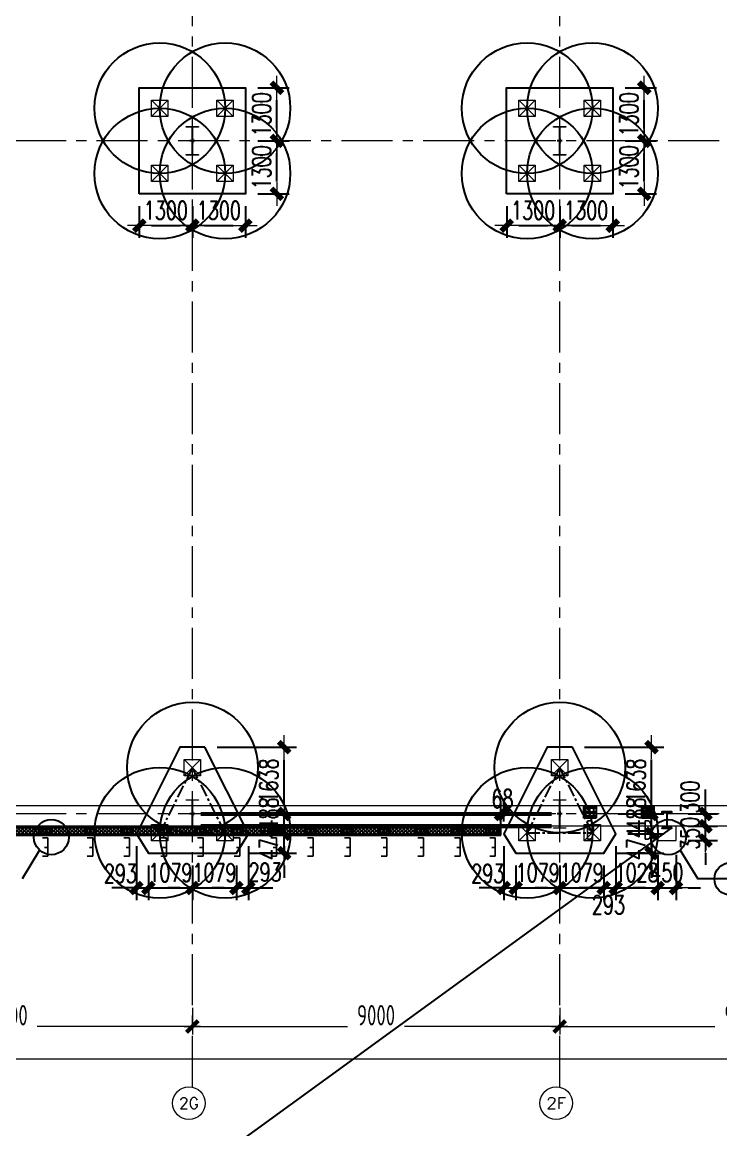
# Model space of a CAD drawing. Extents: x -1201378 to 2367219, y -619313 to 244905.
# Drawn here: x -141929 to -124811, y -71842 to -44689 of the extents above; entities that cross this region are included whole.
import ezdxf
from ezdxf.enums import TextEntityAlignment as Align

# ---------------------------------------------------------------- set-up
doc = ezdxf.new("R2010")
doc.units = 0
doc.header["$LTSCALE"] = 1000
doc.linetypes.add('CENTER', pattern=[2, 1.25, -0.25, 0.25, -0.25])
doc.layers.get('0').update_dxf_attribs({"linetype": 'CONTINUOUS'})
doc.layers.get('Defpoints').update_dxf_attribs({"linetype": 'CONTINUOUS'})
for name, color, linetype in [('2钢材断面', 2, 'CONTINUOUS'), ('30预埋件', 30, 'CONTINUOUS'), ('40钢材投影', 40, 'CONTINUOUS'), ('A-AXIS-DP', 126, 'CONTINUOUS'), ('ALT_CEN-0-30', 1, 'CENTER'), ('S-DOTE1', 140, 'CENTER'), ('S-HATCH1-W', 252, 'CONTINUOUS'), ('S-SS', 111, 'CONTINUOUS'), ('S-XXX', 241, 'CONTINUOUS'), ('结构轮廓线', 1, 'CONTINUOUS')]:
    doc.layers.add(name, color=color, linetype=linetype)
for name, color, linetype, lineweight in [('S-axis', 111, 'CONTINUOUS', 0), ('S-bkl', 4, 'CONTINUOUS', 0), ('S-col', 2, 'CONTINUOUS', 0), ('S-dim', 81, 'CONTINUOUS', 0), ('S-dote', 5, 'CENTER', 0), ('S-zhuang', 1, 'CONTINUOUS', 0), ('柱间支撑', 6, 'CENTER', 0)]:
    doc.layers.add(name, color=color, linetype=linetype, lineweight=lineweight)
doc.styles.add('_TCH_AXIS', font='COMPLEX', dxfattribs={"bigfont": 'GBCBIG'})
doc.styles.add('DHTEXT-1', font='romans.shx', dxfattribs={"width": 0.7, "bigfont": 'chinese.shx'})
doc.styles.add('SS1', font='tj-romans1.shx', dxfattribs={"width": 0.7, "bigfont": 'tj-hztxt1.shx'})
doc.styles.add('TSSD_Dimension', font='tssdeng.shx', dxfattribs={"width": 0.7, "bigfont": 'hztxt.shx'})
doc.dimstyles.new('S-150-ARCHI', dxfattribs={"dimscale": 150, "dimtxt": 3, "dimasz": 2, "dimexe": 2, "dimexo": 2, "dimgap": 1, "dimtad": 1, "dimdec": 0, "dimzin": 0, "dimdsep": 46, "dimtxsty": 'SS1', "dimblk1": 'TT', "dimblk2": 'TT', "dimsah": 1, "dimcen": 1, "dimclrd": 256, "dimclre": 256, "dimclrt": 256, "dimadec": 0, "dimazin": 0, "dimtfac": 1, "dimtdec": 0, "dimtix": 1, "dimtmove": 2, "dimatfit": 0, "dimldrblk": 'TT', "dimfxl": 2, "dimtolj": 1, "dimtzin": 0, "dimarcsym": 0})
doc.dimstyles.new('TSSD_200_200', dxfattribs={"dimtxt": 500, "dimasz": 200, "dimexe": 200, "dimexo": 500, "dimgap": 200, "dimtad": 1, "dimdec": 0, "dimzin": 0, "dimdsep": 46, "dimtxsty": 'TSSD_Dimension', "dimblk": 'ARCHTICK', "dimcen": 0, "dimdle": 200, "dimclrt": 7, "dimadec": 0, "dimazin": 0, "dimtfac": 1, "dimtdec": 0, "dimtix": 1, "dimtmove": 2, "dimatfit": 3, "dimfxl": 1, "dimtolj": 1, "dimtzin": 0, "dimarcsym": 0})

# ---------------------------------------------------------------- blocks, each defined once
blk = doc.blocks.new('_ArchTick')
at = {"color": 0, "linetype": 'ByBlock', "const_width": 0.5}
blk.add_lwpolyline([(-0.71, -0.71), (0.71, 0.71)], dxfattribs=at)
blk = doc.blocks.new('*D77')
at = {"layer": 'Defpoints', "color": 0, "transparency": 16777216}
for p in [(-146758, -268348), (-137758, -268348), (-137758, -269308)]:
    blk.add_point(p, dxfattribs=at)
at = {"layer": 'S-axis', "color": 0, "lineweight": -2, "transparency": 16777216}
for p, q in [((-146758, -268848), (-146758, -269508)), ((-137758, -268848), (-137758, -269508)), ((-146958, -269308), (-142957, -269308)), ((-137558, -269308), (-141560, -269308))]:
    blk.add_line(p, q, dxfattribs=at)
at = {"layer": 'S-axis', "color": 0, "lineweight": -2, "transparency": 16777216, "xscale": 200, "yscale": 200, "zscale": 200, "rotation": 180}
blk.add_blockref('_ArchTick', (-146758, -269308), dxfattribs=at)
at = {"layer": 'S-axis', "color": 0, "lineweight": -2, "transparency": 16777216, "xscale": 200, "yscale": 200, "zscale": 200}
blk.add_blockref('_ArchTick', (-137758, -269308), dxfattribs=at)
at = {"layer": 'S-axis', "color": 7, "transparency": 16777216, "insert": (-142258, -269033), "char_height": 500, "attachment_point": 5, "style": 'TSSD_Dimension'}
blk.add_mtext('\\A1;9000', dxfattribs=at)
blk = doc.blocks.new('*D78')
at = {"layer": 'Defpoints', "color": 0, "transparency": 16777216}
for p in [(-137758, -268348), (-128758, -268348), (-128758, -269308)]:
    blk.add_point(p, dxfattribs=at)
at = {"layer": 'S-axis', "color": 0, "lineweight": -2, "transparency": 16777216}
for p, q in [((-137758, -268848), (-137758, -269508)), ((-128758, -268848), (-128758, -269508)), ((-137958, -269308), (-133957, -269308)), ((-128558, -269308), (-132560, -269308))]:
    blk.add_line(p, q, dxfattribs=at)
at = {"layer": 'S-axis', "color": 0, "lineweight": -2, "transparency": 16777216, "xscale": 200, "yscale": 200, "zscale": 200, "rotation": 180}
blk.add_blockref('_ArchTick', (-137758, -269308), dxfattribs=at)
at = {"layer": 'S-axis', "color": 0, "lineweight": -2, "transparency": 16777216, "xscale": 200, "yscale": 200, "zscale": 200}
blk.add_blockref('_ArchTick', (-128758, -269308), dxfattribs=at)
at = {"layer": 'S-axis', "color": 7, "transparency": 16777216, "insert": (-133258, -269033), "char_height": 500, "attachment_point": 5, "style": 'TSSD_Dimension'}
blk.add_mtext('\\A1;9000', dxfattribs=at)
blk = doc.blocks.new('*D79')
at = {"layer": 'Defpoints', "color": 0, "transparency": 16777216}
for p in [(-128758, -268348), (-119758, -268348), (-119758, -269308)]:
    blk.add_point(p, dxfattribs=at)
at = {"layer": 'S-axis', "color": 0, "lineweight": -2, "transparency": 16777216}
for p, q in [((-128758, -268848), (-128758, -269508)), ((-119758, -268848), (-119758, -269508)), ((-128958, -269308), (-124957, -269308)), ((-119558, -269308), (-123560, -269308))]:
    blk.add_line(p, q, dxfattribs=at)
at = {"layer": 'S-axis', "color": 0, "lineweight": -2, "transparency": 16777216, "xscale": 200, "yscale": 200, "zscale": 200, "rotation": 180}
blk.add_blockref('_ArchTick', (-128758, -269308), dxfattribs=at)
at = {"layer": 'S-axis', "color": 0, "lineweight": -2, "transparency": 16777216, "xscale": 200, "yscale": 200, "zscale": 200}
blk.add_blockref('_ArchTick', (-119758, -269308), dxfattribs=at)
at = {"layer": 'S-axis', "color": 7, "transparency": 16777216, "insert": (-124258, -269033), "char_height": 500, "attachment_point": 5, "style": 'TSSD_Dimension'}
blk.add_mtext('\\A1;9000', dxfattribs=at)
blk = doc.blocks.new('*D92')
at = {"layer": 'Defpoints', "color": 0, "transparency": 16777216}
for p in [(-240958, -268448), (-82958, -268448), (-82958, -270108)]:
    blk.add_point(p, dxfattribs=at)
at = {"layer": 'S-axis', "color": 0, "lineweight": -2, "transparency": 16777216}
for p, q in [((-240958, -268948), (-240958, -270308)), ((-82958, -268948), (-82958, -270308)), ((-241158, -270108), (-162899, -270108)), ((-82758, -270108), (-161018, -270108))]:
    blk.add_line(p, q, dxfattribs=at)
at = {"layer": 'S-axis', "color": 0, "lineweight": -2, "transparency": 16777216, "xscale": 200, "yscale": 200, "zscale": 200, "rotation": 180}
blk.add_blockref('_ArchTick', (-240958, -270108), dxfattribs=at)
at = {"layer": 'S-axis', "color": 0, "lineweight": -2, "transparency": 16777216, "xscale": 200, "yscale": 200, "zscale": 200}
blk.add_blockref('_ArchTick', (-82958, -270108), dxfattribs=at)
at = {"layer": 'S-axis', "color": 7, "transparency": 16777216, "insert": (-161958, -269833), "char_height": 500, "attachment_point": 5, "style": 'TSSD_Dimension'}
blk.add_mtext('\\A1;158000', dxfattribs=at)
blk = doc.blocks.new('nt66')
at = {"layer": 'S-col'}
blk.add_lwpolyline([(-195790, 766820), (-195490, 766820), (-195490, 766808), (-195636, 766808), (-195636, 766132), (-195490, 766132), (-195490, 766120), (-195790, 766120), (-195790, 766132), (-195644, 766132), (-195644, 766808), (-195790, 766808)], close=True, dxfattribs=at)
blk = doc.blocks.new('33333')
for p in [(12786, -109900), (21786, -109900), (12786, -126400), (21786, -126400)]:
    blk.add_blockref('nt66', p)
blk = doc.blocks.new('S-ZHUANG-400')
at = {"layer": 'S-zhuang'}
for p, q in [((200, -200), (-200, 200)), ((-200, -200), (200, 200))]:
    blk.add_line(p, q, dxfattribs=at)
blk.add_lwpolyline([(-200, 200), (200, 200), (200, -200), (-200, -200)], close=True, dxfattribs=at)
blk = doc.blocks.new('CT4')
at = {"layer": 'Defpoints'}
for centre in [(-100831, -168442), (-99231, -168442), (-100831, -170042), (-99231, -170042)]:
    blk.add_circle(centre, 1600, dxfattribs=at)
at = {"layer": 'S-DOTE1', "ltscale": 0.25}
for p, q in [((-99971, -169242), (-100091, -169242)), ((-100031, -169182), (-100031, -169302))]:
    blk.add_line(p, q, dxfattribs=at)
at = {"layer": 'S-HATCH1-W'}
blk.add_lwpolyline([(-101331, -170542), (-101331, -167942), (-98731, -167942), (-98731, -170542)], close=True, dxfattribs=at)
at = {"layer": 'S-zhuang', "rotation": 90.00000000000001}
for p in [(-100831, -168442), (-99231, -168442), (-100831, -170042), (-99231, -170042)]:
    blk.add_blockref('S-ZHUANG-400', p, dxfattribs=at)
blk = doc.blocks.new('CT3')
at = {"layer": 'Defpoints'}
for centre in [(-101758, -256416), (-102558, -258016), (-100958, -258016)]:
    blk.add_circle(centre, 1600, dxfattribs=at)
at = {"layer": 'S-DOTE1', "ltscale": 0.25}
for p, q in [((-101698, -257554), (-101818, -257554)), ((-101758, -257494), (-101758, -257614))]:
    blk.add_line(p, q, dxfattribs=at)
at = {"layer": 'S-DOTE1', "linetype": 'CENTER', "ltscale": 0.25}
blk.add_lwpolyline([(-100958, -258016), (-101758, -256416), (-102558, -258016)], close=True, dxfattribs=at)
at = {"layer": 'S-HATCH1-W'}
blk.add_lwpolyline([(-101449, -255916), (-102067, -255916), (-103130, -258042), (-102837, -258516), (-100680, -258516), (-100387, -258042)], close=True, dxfattribs=at)
at = {"layer": 'S-zhuang', "rotation": 90.00000000000001}
for p in [(-101758, -256416), (-102558, -258016), (-100958, -258016)]:
    blk.add_blockref('S-ZHUANG-400', p, dxfattribs=at)
blk = doc.blocks.new('TT')
blk.add_line((-0.969, 0), (0.969, 0))
at = {"const_width": 0.45}
blk.add_lwpolyline([(-0.442, -0.442), (0.442, 0.442)], dxfattribs=at)
blk = doc.blocks.new('*D2012')
at = {"layer": 'Defpoints', "color": 0, "transparency": 16777216}
for p in [(-139130, -64586), (-138837, -65060), (-138837, -65911)]:
    blk.add_point(p, dxfattribs=at)
at = {"layer": 'S-dim', "lineweight": -2, "transparency": 16777216}
for p, q in [((-139130, -64886), (-139130, -66211)), ((-138837, -65360), (-138837, -66211)), ((-139430, -65911), (-139730, -65911)), ((-139130, -65911), (-138837, -65911)), ((-138537, -65911), (-138237, -65911))]:
    blk.add_line(p, q, dxfattribs=at)
at = {"layer": 'S-dim', "lineweight": -2, "transparency": 16777216, "xscale": 300, "yscale": 300, "zscale": 300}
blk.add_blockref('TT', (-139130, -65911), dxfattribs=at)
at = {"layer": 'S-dim', "lineweight": -2, "transparency": 16777216, "xscale": 300, "yscale": 300, "zscale": 300, "rotation": 180}
blk.add_blockref('TT', (-138837, -65911), dxfattribs=at)
at = {"layer": 'S-dim', "transparency": 16777216, "insert": (-139522, -65558), "char_height": 450, "attachment_point": 5, "style": 'SS1'}
blk.add_mtext('\\A1;293', dxfattribs=at)
blk = doc.blocks.new('*D2013')
at = {"layer": 'Defpoints', "color": 0, "transparency": 16777216}
for p in [(-138837, -65060), (-137758, -65060), (-137758, -65911)]:
    blk.add_point(p, dxfattribs=at)
at = {"layer": 'S-dim', "lineweight": -2, "transparency": 16777216}
for p, q in [((-138837, -65360), (-138837, -66211)), ((-137758, -65360), (-137758, -66211)), ((-139137, -65911), (-139437, -65911)), ((-138837, -65911), (-137758, -65911)), ((-137458, -65911), (-137158, -65911))]:
    blk.add_line(p, q, dxfattribs=at)
at = {"layer": 'S-dim', "lineweight": -2, "transparency": 16777216, "xscale": 300, "yscale": 300, "zscale": 300}
blk.add_blockref('TT', (-138837, -65911), dxfattribs=at)
at = {"layer": 'S-dim', "lineweight": -2, "transparency": 16777216, "xscale": 300, "yscale": 300, "zscale": 300, "rotation": 180}
blk.add_blockref('TT', (-137758, -65911), dxfattribs=at)
at = {"layer": 'S-dim', "transparency": 16777216, "insert": (-138298, -65536), "char_height": 450, "attachment_point": 5, "style": 'SS1'}
blk.add_mtext('\\A1;1079', dxfattribs=at)
blk = doc.blocks.new('*D2014')
at = {"layer": 'Defpoints', "color": 0, "transparency": 16777216}
for p in [(-137758, -65060), (-136680, -65060), (-136680, -65911)]:
    blk.add_point(p, dxfattribs=at)
at = {"layer": 'S-dim', "lineweight": -2, "transparency": 16777216}
for p, q in [((-137758, -65360), (-137758, -66211)), ((-136680, -65360), (-136680, -66211)), ((-138058, -65911), (-138358, -65911)), ((-137758, -65911), (-136680, -65911)), ((-136380, -65911), (-136080, -65911))]:
    blk.add_line(p, q, dxfattribs=at)
at = {"layer": 'S-dim', "lineweight": -2, "transparency": 16777216, "xscale": 300, "yscale": 300, "zscale": 300}
blk.add_blockref('TT', (-137758, -65911), dxfattribs=at)
at = {"layer": 'S-dim', "lineweight": -2, "transparency": 16777216, "xscale": 300, "yscale": 300, "zscale": 300, "rotation": 180}
blk.add_blockref('TT', (-136680, -65911), dxfattribs=at)
at = {"layer": 'S-dim', "transparency": 16777216, "insert": (-137219, -65536), "char_height": 450, "attachment_point": 5, "style": 'SS1'}
blk.add_mtext('\\A1;1079', dxfattribs=at)
blk = doc.blocks.new('*D2015')
at = {"layer": 'Defpoints', "color": 0, "transparency": 16777216}
for p in [(-136387, -64586), (-136680, -65060), (-136387, -65911)]:
    blk.add_point(p, dxfattribs=at)
at = {"layer": 'S-dim', "lineweight": -2, "transparency": 16777216}
for p, q in [((-136387, -64886), (-136387, -66211)), ((-136680, -65360), (-136680, -66211)), ((-136980, -65911), (-137280, -65911)), ((-136680, -65911), (-136387, -65911)), ((-136087, -65911), (-135787, -65911))]:
    blk.add_line(p, q, dxfattribs=at)
at = {"layer": 'S-dim', "lineweight": -2, "transparency": 16777216, "xscale": 300, "yscale": 300, "zscale": 300}
blk.add_blockref('TT', (-136680, -65911), dxfattribs=at)
at = {"layer": 'S-dim', "lineweight": -2, "transparency": 16777216, "xscale": 300, "yscale": 300, "zscale": 300, "rotation": 180}
blk.add_blockref('TT', (-136387, -65911), dxfattribs=at)
at = {"layer": 'S-dim', "transparency": 16777216, "insert": (-135976, -65524), "char_height": 450, "attachment_point": 5, "style": 'SS1'}
blk.add_mtext('\\A1;293', dxfattribs=at)
blk = doc.blocks.new('*D2016')
at = {"layer": 'Defpoints', "color": 0, "transparency": 16777216}
for p in [(-136387, -64586), (-135511, -64586), (-136680, -65060)]:
    blk.add_point(p, dxfattribs=at)
at = {"layer": 'S-dim', "lineweight": -2, "transparency": 16777216}
for p, q in [((-135511, -64286), (-135511, -63986)), ((-136087, -64586), (-135211, -64586)), ((-135511, -65060), (-135511, -64586)), ((-136380, -65060), (-135211, -65060)), ((-135511, -65360), (-135511, -65660))]:
    blk.add_line(p, q, dxfattribs=at)
at = {"layer": 'S-dim', "lineweight": -2, "transparency": 16777216, "xscale": 300, "yscale": 300, "zscale": 300}
for p, rotation in [((-135511, -64586), 270), ((-135511, -65060), 90)]:
    blk.add_blockref('TT', p, dxfattribs=dict(at, rotation=rotation))
at = {"layer": 'S-dim', "transparency": 16777216, "insert": (-135886, -64823), "char_height": 450, "attachment_point": 5, "rotation": 90, "style": 'SS1'}
blk.add_mtext('\\A1;474', dxfattribs=at)
blk = doc.blocks.new('*D2017')
at = {"layer": 'Defpoints', "color": 0, "transparency": 16777216}
for p in [(-136630, -64098), (-135511, -64098), (-136387, -64586)]:
    blk.add_point(p, dxfattribs=at)
at = {"layer": 'S-dim', "lineweight": -2, "transparency": 16777216}
for p, q in [((-135511, -63798), (-135511, -63498)), ((-136330, -64098), (-135211, -64098)), ((-135511, -64586), (-135511, -64098)), ((-136087, -64586), (-135211, -64586)), ((-135511, -64886), (-135511, -65186))]:
    blk.add_line(p, q, dxfattribs=at)
at = {"layer": 'S-dim', "lineweight": -2, "transparency": 16777216, "xscale": 300, "yscale": 300, "zscale": 300}
for p, rotation in [((-135511, -64098), 270), ((-135511, -64586), 90)]:
    blk.add_blockref('TT', p, dxfattribs=dict(at, rotation=rotation))
at = {"layer": 'S-dim', "transparency": 16777216, "insert": (-135886, -64098), "char_height": 450, "attachment_point": 5, "rotation": 90, "style": 'SS1'}
blk.add_mtext('\\A1;488', dxfattribs=at)
blk = doc.blocks.new('*D2018')
at = {"layer": 'Defpoints', "color": 0, "transparency": 16777216}
for p in [(-137449, -62460), (-135511, -62460), (-136630, -64098)]:
    blk.add_point(p, dxfattribs=at)
at = {"layer": 'S-dim', "lineweight": -2, "transparency": 16777216}
for p, q in [((-137149, -62460), (-135211, -62460)), ((-135511, -63798), (-135511, -62760)), ((-136330, -64098), (-135211, -64098))]:
    blk.add_line(p, q, dxfattribs=at)
at = {"layer": 'S-dim', "lineweight": -2, "transparency": 16777216, "xscale": 300, "yscale": 300, "zscale": 300}
for p, rotation in [((-135511, -62460), 90), ((-135511, -64098), 270)]:
    blk.add_blockref('TT', p, dxfattribs=dict(at, rotation=rotation))
at = {"layer": 'S-dim', "transparency": 16777216, "insert": (-135886, -63279), "char_height": 450, "attachment_point": 5, "rotation": 90, "style": 'SS1'}
blk.add_mtext('\\A1;1638', dxfattribs=at)
blk = doc.blocks.new('*D2019')
at = {"layer": 'Defpoints', "color": 0, "transparency": 16777216}
for p in [(-130130, -64586), (-129837, -65060), (-129837, -65911)]:
    blk.add_point(p, dxfattribs=at)
at = {"layer": 'S-dim', "lineweight": -2, "transparency": 16777216}
for p, q in [((-130130, -64886), (-130130, -66211)), ((-129837, -65360), (-129837, -66211)), ((-130430, -65911), (-130730, -65911)), ((-130130, -65911), (-129837, -65911)), ((-129537, -65911), (-129237, -65911))]:
    blk.add_line(p, q, dxfattribs=at)
at = {"layer": 'S-dim', "lineweight": -2, "transparency": 16777216, "xscale": 300, "yscale": 300, "zscale": 300}
blk.add_blockref('TT', (-130130, -65911), dxfattribs=at)
at = {"layer": 'S-dim', "lineweight": -2, "transparency": 16777216, "xscale": 300, "yscale": 300, "zscale": 300, "rotation": 180}
blk.add_blockref('TT', (-129837, -65911), dxfattribs=at)
at = {"layer": 'S-dim', "transparency": 16777216, "insert": (-130522, -65558), "char_height": 450, "attachment_point": 5, "style": 'SS1'}
blk.add_mtext('\\A1;293', dxfattribs=at)
blk = doc.blocks.new('*D2020')
at = {"layer": 'Defpoints', "color": 0, "transparency": 16777216}
for p in [(-129837, -65060), (-128758, -65060), (-128758, -65911)]:
    blk.add_point(p, dxfattribs=at)
at = {"layer": 'S-dim', "lineweight": -2, "transparency": 16777216}
for p, q in [((-129837, -65360), (-129837, -66211)), ((-128758, -65360), (-128758, -66211)), ((-130137, -65911), (-130437, -65911)), ((-129837, -65911), (-128758, -65911)), ((-128458, -65911), (-128158, -65911))]:
    blk.add_line(p, q, dxfattribs=at)
at = {"layer": 'S-dim', "lineweight": -2, "transparency": 16777216, "xscale": 300, "yscale": 300, "zscale": 300}
blk.add_blockref('TT', (-129837, -65911), dxfattribs=at)
at = {"layer": 'S-dim', "lineweight": -2, "transparency": 16777216, "xscale": 300, "yscale": 300, "zscale": 300, "rotation": 180}
blk.add_blockref('TT', (-128758, -65911), dxfattribs=at)
at = {"layer": 'S-dim', "transparency": 16777216, "insert": (-129298, -65536), "char_height": 450, "attachment_point": 5, "style": 'SS1'}
blk.add_mtext('\\A1;1079', dxfattribs=at)
blk = doc.blocks.new('*D2021')
at = {"layer": 'Defpoints', "color": 0, "transparency": 16777216}
for p in [(-128758, -65060), (-127680, -65060), (-127680, -65911)]:
    blk.add_point(p, dxfattribs=at)
at = {"layer": 'S-dim', "lineweight": -2, "transparency": 16777216}
for p, q in [((-128758, -65360), (-128758, -66211)), ((-127680, -65360), (-127680, -66211)), ((-129058, -65911), (-129358, -65911)), ((-128758, -65911), (-127680, -65911)), ((-127380, -65911), (-127080, -65911))]:
    blk.add_line(p, q, dxfattribs=at)
at = {"layer": 'S-dim', "lineweight": -2, "transparency": 16777216, "xscale": 300, "yscale": 300, "zscale": 300}
blk.add_blockref('TT', (-128758, -65911), dxfattribs=at)
at = {"layer": 'S-dim', "lineweight": -2, "transparency": 16777216, "xscale": 300, "yscale": 300, "zscale": 300, "rotation": 180}
blk.add_blockref('TT', (-127680, -65911), dxfattribs=at)
at = {"layer": 'S-dim', "transparency": 16777216, "insert": (-128219, -65536), "char_height": 450, "attachment_point": 5, "style": 'SS1'}
blk.add_mtext('\\A1;1079', dxfattribs=at)
blk = doc.blocks.new('*D2022')
at = {"layer": 'Defpoints', "color": 0, "transparency": 16777216}
for p in [(-127387, -64586), (-127680, -65060), (-127387, -65911)]:
    blk.add_point(p, dxfattribs=at)
at = {"layer": 'S-dim', "lineweight": -2, "transparency": 16777216}
for p, q in [((-127387, -64886), (-127387, -66211)), ((-127680, -65360), (-127680, -66211)), ((-127980, -65911), (-128280, -65911)), ((-127680, -65911), (-127387, -65911)), ((-127087, -65911), (-126787, -65911))]:
    blk.add_line(p, q, dxfattribs=at)
at = {"layer": 'S-dim', "lineweight": -2, "transparency": 16777216, "xscale": 300, "yscale": 300, "zscale": 300}
blk.add_blockref('TT', (-127680, -65911), dxfattribs=at)
at = {"layer": 'S-dim', "lineweight": -2, "transparency": 16777216, "xscale": 300, "yscale": 300, "zscale": 300, "rotation": 180}
blk.add_blockref('TT', (-127387, -65911), dxfattribs=at)
at = {"layer": 'S-dim', "transparency": 16777216, "insert": (-127564, -66326), "char_height": 450, "attachment_point": 5, "style": 'SS1'}
blk.add_mtext('\\A1;293', dxfattribs=at)
blk = doc.blocks.new('*D2023')
at = {"layer": 'Defpoints', "color": 0, "transparency": 16777216}
for p in [(-127387, -64586), (-126511, -64586), (-127680, -65060)]:
    blk.add_point(p, dxfattribs=at)
at = {"layer": 'S-dim', "lineweight": -2, "transparency": 16777216}
for p, q in [((-126511, -64286), (-126511, -63986)), ((-127087, -64586), (-126211, -64586)), ((-126511, -65060), (-126511, -64586)), ((-127380, -65060), (-126211, -65060)), ((-126511, -65360), (-126511, -65660))]:
    blk.add_line(p, q, dxfattribs=at)
at = {"layer": 'S-dim', "lineweight": -2, "transparency": 16777216, "xscale": 300, "yscale": 300, "zscale": 300}
for p, rotation in [((-126511, -64586), 270), ((-126511, -65060), 90)]:
    blk.add_blockref('TT', p, dxfattribs=dict(at, rotation=rotation))
at = {"layer": 'S-dim', "transparency": 16777216, "insert": (-126886, -64823), "char_height": 450, "attachment_point": 5, "rotation": 90, "style": 'SS1'}
blk.add_mtext('\\A1;474', dxfattribs=at)
blk = doc.blocks.new('*D2024')
at = {"layer": 'Defpoints', "color": 0, "transparency": 16777216}
for p in [(-127630, -64098), (-126511, -64098), (-127387, -64586)]:
    blk.add_point(p, dxfattribs=at)
at = {"layer": 'S-dim', "lineweight": -2, "transparency": 16777216}
for p, q in [((-126511, -63798), (-126511, -63498)), ((-127330, -64098), (-126211, -64098)), ((-126511, -64586), (-126511, -64098)), ((-127087, -64586), (-126211, -64586)), ((-126511, -64886), (-126511, -65186))]:
    blk.add_line(p, q, dxfattribs=at)
at = {"layer": 'S-dim', "lineweight": -2, "transparency": 16777216, "xscale": 300, "yscale": 300, "zscale": 300}
for p, rotation in [((-126511, -64098), 270), ((-126511, -64586), 90)]:
    blk.add_blockref('TT', p, dxfattribs=dict(at, rotation=rotation))
at = {"layer": 'S-dim', "transparency": 16777216, "insert": (-126886, -64098), "char_height": 450, "attachment_point": 5, "rotation": 90, "style": 'SS1'}
blk.add_mtext('\\A1;488', dxfattribs=at)
blk = doc.blocks.new('*D2025')
at = {"layer": 'Defpoints', "color": 0, "transparency": 16777216}
for p in [(-128449, -62460), (-126511, -62460), (-127630, -64098)]:
    blk.add_point(p, dxfattribs=at)
at = {"layer": 'S-dim', "lineweight": -2, "transparency": 16777216}
for p, q in [((-128149, -62460), (-126211, -62460)), ((-126511, -63798), (-126511, -62760)), ((-127330, -64098), (-126211, -64098))]:
    blk.add_line(p, q, dxfattribs=at)
at = {"layer": 'S-dim', "lineweight": -2, "transparency": 16777216, "xscale": 300, "yscale": 300, "zscale": 300}
for p, rotation in [((-126511, -62460), 90), ((-126511, -64098), 270)]:
    blk.add_blockref('TT', p, dxfattribs=dict(at, rotation=rotation))
at = {"layer": 'S-dim', "transparency": 16777216, "insert": (-126886, -63279), "char_height": 450, "attachment_point": 5, "rotation": 90, "style": 'SS1'}
blk.add_mtext('\\A1;1638', dxfattribs=at)
blk = doc.blocks.new('*D2217')
at = {"layer": 'Defpoints', "color": 0, "transparency": 16777216}
for p in [(-139058, -48898), (-137758, -48898), (-137758, -49677)]:
    blk.add_point(p, dxfattribs=at)
at = {"layer": 'S-dim', "lineweight": -2, "transparency": 16777216}
for p, q in [((-139058, -49198), (-139058, -49977)), ((-137758, -49198), (-137758, -49977)), ((-138758, -49677), (-138058, -49677))]:
    blk.add_line(p, q, dxfattribs=at)
at = {"layer": 'S-dim', "lineweight": -2, "transparency": 16777216, "xscale": 300, "yscale": 300, "zscale": 300, "rotation": 180}
blk.add_blockref('TT', (-139058, -49677), dxfattribs=at)
at = {"layer": 'S-dim', "lineweight": -2, "transparency": 16777216, "xscale": 300, "yscale": 300, "zscale": 300}
blk.add_blockref('TT', (-137758, -49677), dxfattribs=at)
at = {"layer": 'S-dim', "transparency": 16777216, "insert": (-138408, -49302), "char_height": 450, "attachment_point": 5, "style": 'SS1'}
blk.add_mtext('\\A1;1300', dxfattribs=at)
blk = doc.blocks.new('*D2218')
at = {"layer": 'Defpoints', "color": 0, "transparency": 16777216}
for p in [(-137758, -48898), (-136458, -48898), (-136458, -49677)]:
    blk.add_point(p, dxfattribs=at)
at = {"layer": 'S-dim', "lineweight": -2, "transparency": 16777216}
for p, q in [((-137758, -49198), (-137758, -49977)), ((-136458, -49198), (-136458, -49977)), ((-137458, -49677), (-136758, -49677))]:
    blk.add_line(p, q, dxfattribs=at)
at = {"layer": 'S-dim', "lineweight": -2, "transparency": 16777216, "xscale": 300, "yscale": 300, "zscale": 300, "rotation": 180}
blk.add_blockref('TT', (-137758, -49677), dxfattribs=at)
at = {"layer": 'S-dim', "lineweight": -2, "transparency": 16777216, "xscale": 300, "yscale": 300, "zscale": 300}
blk.add_blockref('TT', (-136458, -49677), dxfattribs=at)
at = {"layer": 'S-dim', "transparency": 16777216, "insert": (-137108, -49302), "char_height": 450, "attachment_point": 5, "style": 'SS1'}
blk.add_mtext('\\A1;1300', dxfattribs=at)
blk = doc.blocks.new('*D2219')
at = {"layer": 'Defpoints', "color": 0, "transparency": 16777216}
for p in [(-136458, -47598), (-135687, -47598), (-136458, -48898)]:
    blk.add_point(p, dxfattribs=at)
at = {"layer": 'S-dim', "lineweight": -2, "transparency": 16777216}
for p, q in [((-136158, -47598), (-135387, -47598)), ((-135687, -48598), (-135687, -47898)), ((-136158, -48898), (-135387, -48898))]:
    blk.add_line(p, q, dxfattribs=at)
at = {"layer": 'S-dim', "lineweight": -2, "transparency": 16777216, "xscale": 300, "yscale": 300, "zscale": 300}
for p, rotation in [((-135687, -47598), 90), ((-135687, -48898), 270)]:
    blk.add_blockref('TT', p, dxfattribs=dict(at, rotation=rotation))
at = {"layer": 'S-dim', "transparency": 16777216, "insert": (-136062, -48248), "char_height": 450, "attachment_point": 5, "rotation": 90, "style": 'SS1'}
blk.add_mtext('\\A1;1300', dxfattribs=at)
blk = doc.blocks.new('*D2220')
at = {"layer": 'Defpoints', "color": 0, "transparency": 16777216}
for p in [(-136458, -46298), (-135687, -46298), (-136458, -47598)]:
    blk.add_point(p, dxfattribs=at)
at = {"layer": 'S-dim', "lineweight": -2, "transparency": 16777216}
for p, q in [((-136158, -46298), (-135387, -46298)), ((-135687, -47298), (-135687, -46598)), ((-136158, -47598), (-135387, -47598))]:
    blk.add_line(p, q, dxfattribs=at)
at = {"layer": 'S-dim', "lineweight": -2, "transparency": 16777216, "xscale": 300, "yscale": 300, "zscale": 300}
for p, rotation in [((-135687, -46298), 90), ((-135687, -47598), 270)]:
    blk.add_blockref('TT', p, dxfattribs=dict(at, rotation=rotation))
at = {"layer": 'S-dim', "transparency": 16777216, "insert": (-136062, -46948), "char_height": 450, "attachment_point": 5, "rotation": 90, "style": 'SS1'}
blk.add_mtext('\\A1;1300', dxfattribs=at)
blk = doc.blocks.new('*D2221')
at = {"layer": 'Defpoints', "color": 0, "transparency": 16777216}
for p in [(-130058, -48898), (-128758, -48898), (-128758, -49677)]:
    blk.add_point(p, dxfattribs=at)
at = {"layer": 'S-dim', "lineweight": -2, "transparency": 16777216}
for p, q in [((-130058, -49198), (-130058, -49977)), ((-128758, -49198), (-128758, -49977)), ((-129758, -49677), (-129058, -49677))]:
    blk.add_line(p, q, dxfattribs=at)
at = {"layer": 'S-dim', "lineweight": -2, "transparency": 16777216, "xscale": 300, "yscale": 300, "zscale": 300, "rotation": 180}
blk.add_blockref('TT', (-130058, -49677), dxfattribs=at)
at = {"layer": 'S-dim', "lineweight": -2, "transparency": 16777216, "xscale": 300, "yscale": 300, "zscale": 300}
blk.add_blockref('TT', (-128758, -49677), dxfattribs=at)
at = {"layer": 'S-dim', "transparency": 16777216, "insert": (-129408, -49302), "char_height": 450, "attachment_point": 5, "style": 'SS1'}
blk.add_mtext('\\A1;1300', dxfattribs=at)
blk = doc.blocks.new('*D2222')
at = {"layer": 'Defpoints', "color": 0, "transparency": 16777216}
for p in [(-128758, -48898), (-127458, -48898), (-127458, -49677)]:
    blk.add_point(p, dxfattribs=at)
at = {"layer": 'S-dim', "lineweight": -2, "transparency": 16777216}
for p, q in [((-128758, -49198), (-128758, -49977)), ((-127458, -49198), (-127458, -49977)), ((-128458, -49677), (-127758, -49677))]:
    blk.add_line(p, q, dxfattribs=at)
at = {"layer": 'S-dim', "lineweight": -2, "transparency": 16777216, "xscale": 300, "yscale": 300, "zscale": 300, "rotation": 180}
blk.add_blockref('TT', (-128758, -49677), dxfattribs=at)
at = {"layer": 'S-dim', "lineweight": -2, "transparency": 16777216, "xscale": 300, "yscale": 300, "zscale": 300}
blk.add_blockref('TT', (-127458, -49677), dxfattribs=at)
at = {"layer": 'S-dim', "transparency": 16777216, "insert": (-128108, -49302), "char_height": 450, "attachment_point": 5, "style": 'SS1'}
blk.add_mtext('\\A1;1300', dxfattribs=at)
blk = doc.blocks.new('*D2223')
at = {"layer": 'Defpoints', "color": 0, "transparency": 16777216}
for p in [(-127458, -47598), (-126687, -47598), (-127458, -48898)]:
    blk.add_point(p, dxfattribs=at)
at = {"layer": 'S-dim', "lineweight": -2, "transparency": 16777216}
for p, q in [((-127158, -47598), (-126387, -47598)), ((-126687, -48598), (-126687, -47898)), ((-127158, -48898), (-126387, -48898))]:
    blk.add_line(p, q, dxfattribs=at)
at = {"layer": 'S-dim', "lineweight": -2, "transparency": 16777216, "xscale": 300, "yscale": 300, "zscale": 300}
for p, rotation in [((-126687, -47598), 90), ((-126687, -48898), 270)]:
    blk.add_blockref('TT', p, dxfattribs=dict(at, rotation=rotation))
at = {"layer": 'S-dim', "transparency": 16777216, "insert": (-127062, -48248), "char_height": 450, "attachment_point": 5, "rotation": 90, "style": 'SS1'}
blk.add_mtext('\\A1;1300', dxfattribs=at)
blk = doc.blocks.new('*D2224')
at = {"layer": 'Defpoints', "color": 0, "transparency": 16777216}
for p in [(-127458, -46298), (-126687, -46298), (-127458, -47598)]:
    blk.add_point(p, dxfattribs=at)
at = {"layer": 'S-dim', "lineweight": -2, "transparency": 16777216}
for p, q in [((-127158, -46298), (-126387, -46298)), ((-126687, -47298), (-126687, -46598)), ((-127158, -47598), (-126387, -47598))]:
    blk.add_line(p, q, dxfattribs=at)
at = {"layer": 'S-dim', "lineweight": -2, "transparency": 16777216, "xscale": 300, "yscale": 300, "zscale": 300}
for p, rotation in [((-126687, -46298), 90), ((-126687, -47598), 270)]:
    blk.add_blockref('TT', p, dxfattribs=dict(at, rotation=rotation))
at = {"layer": 'S-dim', "transparency": 16777216, "insert": (-127062, -46948), "char_height": 450, "attachment_point": 5, "rotation": 90, "style": 'SS1'}
blk.add_mtext('\\A1;1300', dxfattribs=at)
blk = doc.blocks.new('*D6532')
at = {"layer": 'Defpoints', "color": 0, "transparency": 16777216}
for p in [(-130130, -64098), (-130130, -64586), (-130198, -64748)]:
    blk.add_point(p, dxfattribs=at)
at = {"layer": 'S-dim', "lineweight": -2, "transparency": 16777216}
for p, q in [((-130198, -64448), (-130198, -63798)), ((-130130, -64286), (-130130, -63798)), ((-130498, -64098), (-130798, -64098)), ((-130198, -64098), (-130130, -64098)), ((-129830, -64098), (-129530, -64098))]:
    blk.add_line(p, q, dxfattribs=at)
at = {"layer": 'S-dim', "lineweight": -2, "transparency": 16777216, "xscale": 300, "yscale": 300, "zscale": 300}
blk.add_blockref('TT', (-130198, -64098), dxfattribs=at)
at = {"layer": 'S-dim', "lineweight": -2, "transparency": 16777216, "xscale": 300, "yscale": 300, "zscale": 300, "rotation": 180}
blk.add_blockref('TT', (-130130, -64098), dxfattribs=at)
at = {"layer": 'S-dim', "transparency": 16777216, "insert": (-130164, -63723), "char_height": 450, "attachment_point": 5, "style": 'SS1'}
blk.add_mtext('\\A1;68', dxfattribs=at)
blk = doc.blocks.new('2号一层翻口')
at = {"layer": '结构轮廓线', "color": 1, "ltscale": 500}
for p, q in [((-130198, 435382), (-130198, 435602)), ((-151418, 435382), (-130198, 435382))]:
    blk.add_line(p, q, dxfattribs=at)
blk = doc.blocks.new('20250903183753')
at = {"layer": '2钢材断面'}
for p, q in [((150, 0), (-150, 0)), ((-150, 0), (-150, -300)), ((150, -300), (150, 0)), ((-150, -300), (150, -300))]:
    blk.add_line(p, q, dxfattribs=at)
at = {"layer": '40钢材投影'}
for centre, radius in [((-100, -50), 12), ((-100, -150), 12), ((-100, -250), 12), ((-100, -50), 6), ((-100, -150), 6), ((-100, -250), 6), ((0, -50), 12), ((0, -150), 12), ((0, -250), 12), ((0, -50), 6), ((0, -150), 6), ((0, -250), 6), ((100, -50), 12), ((100, -150), 12), ((100, -251), 12), ((100, -50), 6), ((100, -150), 6), ((100, -251), 6)]:
    blk.add_circle(centre, radius, dxfattribs=at)
at = {"layer": 'ALT_CEN-0-30', "ltscale": 20}
for p, q in [((-100, 0), (-100, -300)), ((0, 0), (0, -300)), ((100, 0), (100, -300)), ((-150, -50), (150, -50)), ((-150, -150), (150, -150)), ((-150, -250), (150, -250))]:
    blk.add_line(p, q, dxfattribs=at)
blk = doc.blocks.new('20250903183821')
at = {"ltscale": 50}
blk.add_blockref('20250903183753', (0, 0), dxfattribs=at)
at = {"layer": '30预埋件', "style": 'DHTEXT-1', "text_generation_flag": 6, "width": 0.55}
blk.add_attdef('B', (-105, 65), '', height=450, rotation=180, dxfattribs=at)
blk = doc.blocks.new('20250902145151')
at = {"layer": '2钢材断面'}
for p, q in [((150, 100), (-150, 100)), ((-150, 100), (-150, -100)), ((150, -100), (150, 100)), ((-150, -100), (150, -100))]:
    blk.add_line(p, q, dxfattribs=at)
at = {"layer": '40钢材投影'}
for centre, radius in [((-100, 50), 10), ((-100, 50), 5), ((0, 50), 10), ((0, 50), 5), ((100, 50), 10), ((100, 50), 5), ((-100, -50), 10), ((-100, -50), 5), ((0, -50), 10), ((0, -50), 5), ((100, -50), 10), ((100, -50), 5)]:
    blk.add_circle(centre, radius, dxfattribs=at)
at = {"layer": 'ALT_CEN-0-30', "ltscale": 20}
for p, q in [((-150, 50), (150, 50)), ((-100, 100), (-100, -100)), ((0, 100), (0, -100)), ((100, 100), (100, -100)), ((-150, -50), (150, -50))]:
    blk.add_line(p, q, dxfattribs=at)
blk = doc.blocks.new('20250912153858')
at = {"ltscale": 50}
blk.add_blockref('20250902145151', (0, 100), dxfattribs=at)
at = {"layer": '30预埋件', "style": 'DHTEXT-1', "text_generation_flag": 6, "width": 0.55}
blk.add_attdef('B', (105, -65), '', height=450, dxfattribs=at)
blk = doc.blocks.new('A$C9c07358d')
at = {"layer": '柱间支撑', "const_width": 100}
for points in [[(111100, -82350), (102500, -82350)], [(111100, -82650), (102500, -82650)]]:
    blk.add_lwpolyline(points, dxfattribs=at)
blk = doc.blocks.new('*D8810')
at = {"layer": 'Defpoints', "color": 0, "transparency": 16777216}
for p in [(-125908, -64398), (-125189, -64398), (-125908, -64748)]:
    blk.add_point(p, dxfattribs=at)
at = {"layer": 'S-dim', "lineweight": -2, "transparency": 16777216}
for p, q in [((-125189, -64098), (-125189, -63798)), ((-125608, -64398), (-124889, -64398)), ((-125189, -64748), (-125189, -64398)), ((-125608, -64748), (-124889, -64748)), ((-125189, -65048), (-125189, -65348))]:
    blk.add_line(p, q, dxfattribs=at)
at = {"layer": 'S-dim', "lineweight": -2, "transparency": 16777216, "xscale": 300, "yscale": 300, "zscale": 300}
for p, rotation in [((-125189, -64398), 270), ((-125189, -64748), 90)]:
    blk.add_blockref('TT', p, dxfattribs=dict(at, rotation=rotation))
at = {"layer": 'S-dim', "transparency": 16777216, "insert": (-125564, -64573), "char_height": 450, "attachment_point": 5, "rotation": 90, "style": 'SS1'}
blk.add_mtext('\\A1;350', dxfattribs=at)
blk = doc.blocks.new('*D8811')
at = {"layer": 'Defpoints', "color": 0, "transparency": 16777216}
for p in [(-125908, -64098), (-125189, -64098), (-125908, -64398)]:
    blk.add_point(p, dxfattribs=at)
at = {"layer": 'S-dim', "lineweight": -2, "transparency": 16777216}
for p, q in [((-125189, -63798), (-125189, -63498)), ((-125608, -64098), (-124889, -64098)), ((-125189, -64398), (-125189, -64098)), ((-125608, -64398), (-124889, -64398)), ((-125189, -64698), (-125189, -64998))]:
    blk.add_line(p, q, dxfattribs=at)
at = {"layer": 'S-dim', "lineweight": -2, "transparency": 16777216, "xscale": 300, "yscale": 300, "zscale": 300}
for p, rotation in [((-125189, -64098), 270), ((-125189, -64398), 90)]:
    blk.add_blockref('TT', p, dxfattribs=dict(at, rotation=rotation))
at = {"layer": 'S-dim', "transparency": 16777216, "insert": (-125564, -63684), "char_height": 450, "attachment_point": 5, "rotation": 90, "style": 'SS1'}
blk.add_mtext('\\A1;300', dxfattribs=at)
blk = doc.blocks.new('*D8812')
at = {"layer": 'Defpoints', "color": 0, "transparency": 16777216}
for p in [(-127387, -64879), (-126358, -64798), (-126358, -65911)]:
    blk.add_point(p, dxfattribs=at)
at = {"layer": 'S-dim', "lineweight": -2, "transparency": 16777216}
for p, q in [((-126358, -65098), (-126358, -66211)), ((-127387, -65179), (-127387, -66211)), ((-127687, -65911), (-127987, -65911)), ((-127387, -65911), (-126358, -65911)), ((-126058, -65911), (-125758, -65911))]:
    blk.add_line(p, q, dxfattribs=at)
at = {"layer": 'S-dim', "lineweight": -2, "transparency": 16777216, "xscale": 300, "yscale": 300, "zscale": 300}
blk.add_blockref('TT', (-127387, -65911), dxfattribs=at)
at = {"layer": 'S-dim', "lineweight": -2, "transparency": 16777216, "xscale": 300, "yscale": 300, "zscale": 300, "rotation": 180}
blk.add_blockref('TT', (-126358, -65911), dxfattribs=at)
at = {"layer": 'S-dim', "transparency": 16777216, "insert": (-126873, -65536), "char_height": 450, "attachment_point": 5, "style": 'SS1'}
blk.add_mtext('\\A1;1028', dxfattribs=at)
blk = doc.blocks.new('*D8813')
at = {"layer": 'Defpoints', "color": 0, "transparency": 16777216}
for p in [(-126358, -64798), (-125908, -64798), (-125908, -65911)]:
    blk.add_point(p, dxfattribs=at)
at = {"layer": 'S-dim', "lineweight": -2, "transparency": 16777216}
for p, q in [((-126358, -65098), (-126358, -66211)), ((-125908, -65098), (-125908, -66211)), ((-126658, -65911), (-126958, -65911)), ((-126358, -65911), (-125908, -65911)), ((-125608, -65911), (-125308, -65911))]:
    blk.add_line(p, q, dxfattribs=at)
at = {"layer": 'S-dim', "lineweight": -2, "transparency": 16777216, "xscale": 300, "yscale": 300, "zscale": 300}
blk.add_blockref('TT', (-126358, -65911), dxfattribs=at)
at = {"layer": 'S-dim', "lineweight": -2, "transparency": 16777216, "xscale": 300, "yscale": 300, "zscale": 300, "rotation": 180}
blk.add_blockref('TT', (-125908, -65911), dxfattribs=at)
at = {"layer": 'S-dim', "transparency": 16777216, "insert": (-126133, -65536), "char_height": 450, "attachment_point": 5, "style": 'SS1'}
blk.add_mtext('\\A1;450', dxfattribs=at)
blk = doc.blocks.new('2#轴网')
at = {"layer": 'S-axis'}
for centre in [(-137843.4, -271187), (-128843.4, -271187)]:
    blk.add_circle(centre, 400, dxfattribs=at)
at = {"layer": 'S-dote'}
for p, q in [((-137758.5, -270787), (-137758.5, -175298.2)), ((-128758.5, -270787), (-128758.5, -175298.2)), ((-74854.3, -247598.2), (-251154.3, -247598.2)), ((-74854.3, -264098.2), (-251154.3, -264098.2))]:
    blk.add_line(p, q, dxfattribs=at)
at = {"layer": 'S-axis', "style": '_TCH_AXIS'}
for s, height, p, p2 in [('2G', 270.86, (-138088.4, -271322.5), (-137598.3, -271322.5)), ('2F', 282.17, (-129085.2, -271328.1), (-128601.5, -271328.1))]:
    blk.add_text(s, height=height, dxfattribs=at).set_placement(p, p2, align=Align.FIT)
at = {"layer": 'S-axis'}
for base, p1, p2, picture, middle in [((-82958.5, -270108.2), (-240958.5, -268448.2), (-82958.5, -268448.2), '*D92', (-161958.5, -269833.2)), ((-137758.5, -269308.2), (-146758.5, -268348.2), (-137758.5, -268348.2), '*D77', (-142258.5, -269033.2)), ((-128758.5, -269308.2), (-137758.5, -268348.2), (-128758.5, -268348.2), '*D78', (-133258.5, -269033.2)), ((-119758.5, -269308.2), (-128758.5, -268348.2), (-119758.5, -268348.2), '*D79', (-124258.5, -269033.2))]:
    dim = blk.add_linear_dim(base=base, p1=p1, p2=p2, angle=0, dimstyle='TSSD_200_200', dxfattribs=at)
    dim.commit()
    dim.dimension.update_dxf_attribs({"geometry": picture, "text_midpoint": middle, "dimtype": 161})

msp = doc.modelspace()

# ---------------------------------------------------------------- hatches: boundary and pattern name
at = {"layer": 'S-HATCH1-W'}
h = msp.add_hatch(dxfattribs=at)
h.set_pattern_fill('ANSI37', color=256, scale=20)
h.set_pattern_definition([(45, (27000, 191200.09), (-44.90128, 44.90128), []), (135, (27000, 191200.09), (-44.90128, -44.90128), [])])
h.paths.add_polyline_path([(-151368.5, -64418.2), (-130248.5, -64418.2), (-130248.5, -64618.2), (-151368.5, -64618.2)])

# ---------------------------------------------------------------- linework, layer by layer
at = {"layer": 'A-AXIS-DP', "color": 1, "ltscale": 10000}
msp.add_lwpolyline([(-126258.5, -64436.2), (-126258.5, -64448.2), (-126008.5, -64448.2), (-126008.5, -64436.2), (-126129.5, -64436.2), (-126129.5, -64060.2), (-126008.5, -64060.2), (-126008.5, -64048.2), (-126258.5, -64048.2), (-126258.5, -64060.2), (-126137.5, -64060.2), (-126137.5, -64436.2)], close=True, dxfattribs=at)
at = {"layer": 'Defpoints', "color": 1}
msp.add_line((-214519.2, -128743.1), (-126008.5, -64436.2), dxfattribs=at)
at = {"layer": 'S-bkl'}
msp.add_line((-83754.5, -64398.2), (-240062.5, -64398.2), dxfattribs=at)
for points in [[(-83754.5, -63898.2), (-240062.5, -63898.2)], [(-126358.5, -64398.1), (-126358.5, -64748.1), (-125908.5, -64748.1), (-125908.5, -64398.1)]]:
    msp.add_lwpolyline(points, dxfattribs=at)
at = {"layer": 'S-HATCH1-W'}
msp.add_lwpolyline([(-151368.5, -64418.2), (-130248.5, -64418.2), (-130248.5, -64618.2), (-151368.5, -64618.2)], close=True, dxfattribs=at)
at = {"layer": 'S-XXX'}
for p, q in [((-141502.3, -64983.6), (-141928.5, -65688.5)), ((-125803.3, -64984.8), (-125377.1, -65689.7)), ((-124169, -65689.7), (-125377.1, -65689.7))]:
    msp.add_line(p, q, dxfattribs=at)
for centre, radius in [((-141211.6, -64666.5), 430.2), ((-126093.9, -64667.6), 430.2), ((-124569, -65689.7), 400)]:
    msp.add_circle(centre, radius, dxfattribs=at)

# ---------------------------------------------------------------- block references
at = {"ltscale": 500}
ref = msp.add_blockref('20250903183821', (-128018.5, -64198.2), dxfattribs=dict(at, xscale=-1, rotation=180))
ref.add_attrib('B', 'D', (-128123.9, -64713.1), dxfattribs={"layer": '30预埋件', "height": 450, "rotation": 180, "style": 'DHTEXT-1', "text_generation_flag": 6, "width": 0.55})
ref = msp.add_blockref('20250903183821', (-126598.5, -64198.2), dxfattribs=dict(at, xscale=-1, rotation=180))
ref.add_attrib('B', 'D', (-126703.9, -64713.1), dxfattribs={"layer": '30预埋件', "height": 450, "rotation": 180, "style": 'DHTEXT-1', "text_generation_flag": 6, "width": 0.55})
at = {"layer": 'S-axis'}
msp.add_blockref('2#轴网', (0, 200000), dxfattribs=at)
at = {"layer": 'S-col'}
msp.add_blockref('33333', (45095.7, -704168.2), dxfattribs=at)
at = {"layer": 'S-SS'}
for name, p in [('2号一层翻口', (0, -500000)), ('A$C9c07358d', (-240058.5, 18251.8))]:
    msp.add_blockref(name, p, dxfattribs=at)
at = {"layer": 'S-zhuang'}
for name, p in [('CT4', (-37727.3, 121643.8)), ('CT4', (-28727.3, 121643.8)), ('CT3', (-36000, 193456)), ('CT3', (-27000, 193456))]:
    msp.add_blockref(name, p, dxfattribs=at)
at = {"layer": '结构轮廓线', "ltscale": 500}
for p in [(-141358.5, -64618.2), (-140258.5, -64618.2), (-139358.5, -64618.2), (-138458.5, -64618.2), (-137558.5, -64618.2), (-136658.5, -64618.2), (-135758.5, -64618.2), (-134858.5, -64618.2), (-133958.5, -64618.2), (-133058.5, -64618.2), (-132158.5, -64618.2), (-131258.5, -64618.2), (-130398.5, -64618.2)]:
    msp.add_blockref('20250912153858', p, dxfattribs=at).add_auto_attribs({'B': 'E'})

# ---------------------------------------------------------------- dimensions: what is measured, and where the dimension line sits
at = {"layer": 'S-dim'}
for base, p1, p2, picture, middle in [((-135686.9, -46298.2), (-136458.5, -47598.2), (-136458.5, -46298.2), '*D2220', (-136061.9, -46948.2)), ((-126686.9, -46298.2), (-127458.5, -47598.2), (-127458.5, -46298.2), '*D2224', (-127061.9, -46948.2)), ((-135686.9, -47598.2), (-136458.5, -48898.2), (-136458.5, -47598.2), '*D2219', (-136061.9, -48248.2)), ((-126686.9, -47598.2), (-127458.5, -48898.2), (-127458.5, -47598.2), '*D2223', (-127061.9, -48248.2)), ((-135510.6, -62460.1), (-136630.4, -64098.2), (-137449.4, -62460.1), '*D2018', (-135885.6, -63279.1)), ((-126510.6, -62460.1), (-127630.4, -64098.2), (-128449.4, -62460.1), '*D2025', (-126885.6, -63279.1)), ((-125188.9, -64398.1), (-125908.5, -64748.1), (-125908.5, -64398.1), '*D8810', (-125563.9, -64573.1)), ((-135510.6, -64585.8), (-136679.7, -65060.1), (-136386.6, -64585.8), '*D2016', (-135885.6, -64822.9)), ((-126510.6, -64585.8), (-127679.7, -65060.1), (-127386.6, -64585.8), '*D2023', (-126885.6, -64822.9))]:
    dim = msp.add_linear_dim(base=base, p1=p1, p2=p2, angle=90, dimstyle='S-150-ARCHI', dxfattribs=at)
    dim.commit()
    dim.dimension.update_dxf_attribs({"geometry": picture, "text_midpoint": middle})
for base, p1, p2, picture, middle in [((-137758.5, -49676.8), (-139058.5, -48898.2), (-137758.5, -48898.2), '*D2217', (-138408.5, -49301.8)), ((-136458.5, -49676.8), (-137758.5, -48898.2), (-136458.5, -48898.2), '*D2218', (-137108.5, -49301.8)), ((-128758.5, -49676.8), (-130058.5, -48898.2), (-128758.5, -48898.2), '*D2221', (-129408.5, -49301.8)), ((-127458.5, -49676.8), (-128758.5, -48898.2), (-127458.5, -48898.2), '*D2222', (-128108.5, -49301.8)), ((-130130.3, -64098.2), (-130198.5, -64748.2), (-130130.3, -64585.8), '*D6532', (-130164.4, -63723.2)), ((-126358.5, -65910.6), (-127386.6, -64878.9), (-126358.5, -64798.1), '*D8812', (-126872.5, -65535.6)), ((-125908.5, -65910.6), (-126358.5, -64798.1), (-125908.5, -64798.1), '*D8813', (-126133.5, -65535.6)), ((-137758.5, -65910.6), (-138837.2, -65060.1), (-137758.5, -65060.1), '*D2013', (-138297.8, -65535.6)), ((-136679.7, -65910.6), (-137758.5, -65060.1), (-136679.7, -65060.1), '*D2014', (-137219.1, -65535.6)), ((-128758.5, -65910.6), (-129837.2, -65060.1), (-128758.5, -65060.1), '*D2020', (-129297.8, -65535.6)), ((-127679.7, -65910.6), (-128758.5, -65060.1), (-127679.7, -65060.1), '*D2021', (-128219.1, -65535.6))]:
    dim = msp.add_linear_dim(base=base, p1=p1, p2=p2, dimstyle='S-150-ARCHI', dxfattribs=at)
    dim.commit()
    dim.dimension.update_dxf_attribs({"geometry": picture, "text_midpoint": middle})
for base, p1, p2, picture, middle in [((-125188.9, -64098.2), (-125908.5, -64398.1), (-125908.5, -64098.2), '*D8811', (-125563.9, -63683.9)), ((-135510.6, -64098.2), (-136386.6, -64585.8), (-136630.4, -64098.2), '*D2017', (-135885.6, -64098.2)), ((-126510.6, -64098.2), (-127386.6, -64585.8), (-127630.4, -64098.2), '*D2024', (-126885.6, -64098.2))]:
    dim = msp.add_linear_dim(base=base, p1=p1, p2=p2, angle=90, dimstyle='S-150-ARCHI', dxfattribs=at)
    dim.commit()
    dim.dimension.update_dxf_attribs({"geometry": picture, "text_midpoint": middle, "dimtype": 160})
for base, p1, p2, picture, middle in [((-138837.2, -65910.6), (-139130.3, -64585.8), (-138837.2, -65060.1), '*D2012', (-139522, -65558)), ((-136386.6, -65910.6), (-136679.7, -65060.1), (-136386.6, -64585.8), '*D2015', (-135976.3, -65524.4)), ((-129837.2, -65910.6), (-130130.3, -64585.8), (-129837.2, -65060.1), '*D2019', (-130522, -65558)), ((-127386.6, -65910.6), (-127679.7, -65060.1), (-127386.6, -64585.8), '*D2022', (-127564.3, -66326.3))]:
    dim = msp.add_linear_dim(base=base, p1=p1, p2=p2, dimstyle='S-150-ARCHI', dxfattribs=at)
    dim.commit()
    dim.dimension.update_dxf_attribs({"geometry": picture, "text_midpoint": middle, "dimtype": 160})

doc.saveas('drawing.dxf')
